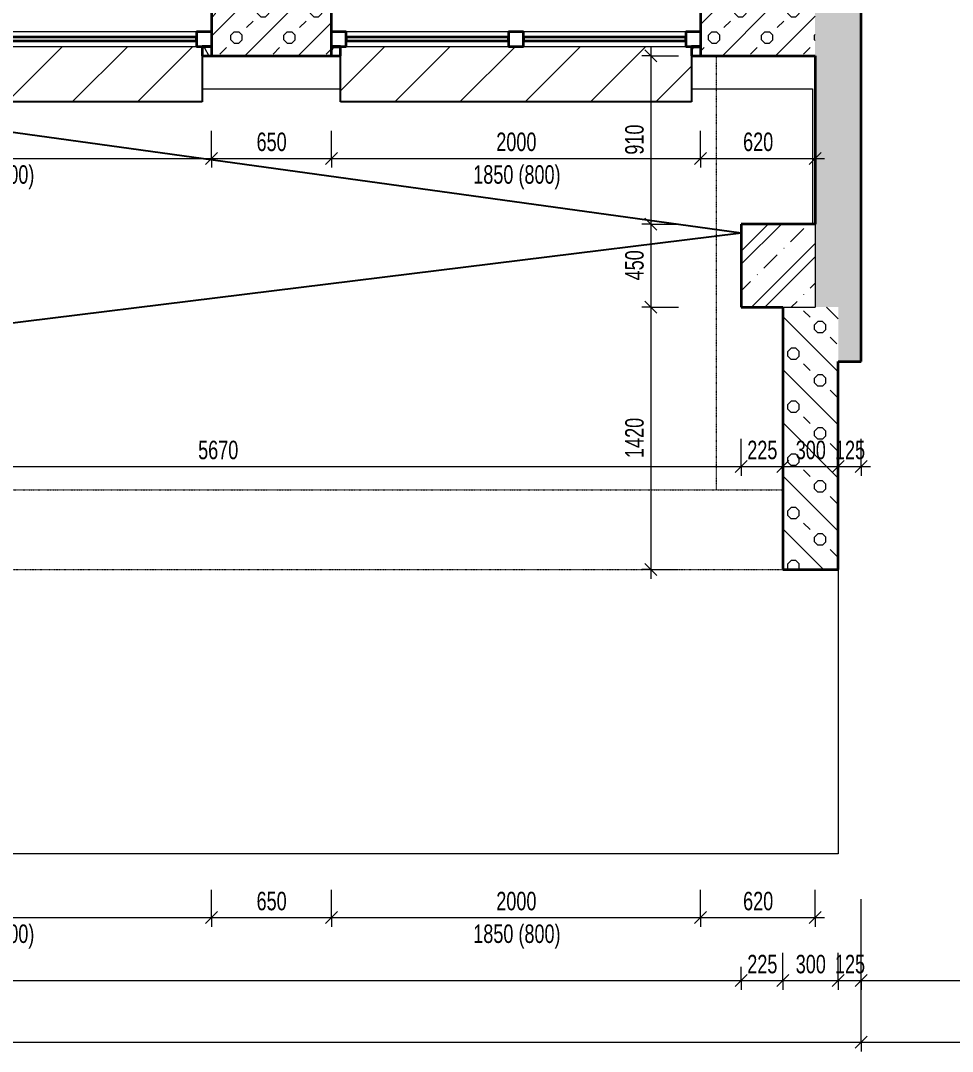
# Model space of a CAD drawing. Header units: millimetres. Extents: x -2814 to 222032, y -45352 to 20466.
# Drawn here: x 36960 to 42007, y -32796 to -27217 of the extents above; entities that cross this region are included whole.
import ezdxf

# ---------------------------------------------------------------- set-up
doc = ezdxf.new("R2010")
doc.units = ezdxf.units.MM
doc.linetypes.add('Dash dot dot', pattern=[5, 2, -1, 0, -1, 0, -1])
for name, color, linetype, lineweight in [('A-ANNO-DIMS', 211, 'Continuous', 9), ('A-ANNO-DIMS-50', 211, 'Continuous', 9), ('A-DETL', 90, 'Continuous', 13), ('A-FLOR', 192, 'Continuous', 13), ('A-GLAZ', 151, 'Continuous', 13), ('A-WALL', 113, 'Continuous', 13), ('A-WALL-PATT', 111, 'Continuous', 13), ('Q-SPCQ', 91, 'Continuous', 13)]:
    doc.layers.add(name, color=color, linetype=linetype, lineweight=lineweight)
doc.styles.add('Arial_1', font='arial.ttf', dxfattribs={"width": 0.7, "height": 100})
doc.dimstyles.new('Vnitřní_-_průhledné', dxfattribs={"dimscale": 304.8, "dimtxt": 102.02594, "dimasz": 0.213255, "dimexe": 0.164042, "dimexo": 0.0625, "dimgap": 0.032808, "dimtad": 1, "dimdec": 0, "dimrnd": 5, "dimzin": 0, "dimdsep": 46, "dimtxsty": 'Arial_1', "dimblk1": 'OBLIQUE', "dimblk2": 'OBLIQUE', "dimsah": 1, "dimcen": 0.09, "dimdle": 0.164042, "dimazin": 0, "dimtfac": 1, "dimtdec": 4, "dimtix": 1, "dimtmove": 0, "dimatfit": 3, "dimfxl": 0.492126, "dimfxlon": 1, "dimtvp": 1, "dimtolj": 1, "dimtzin": 0, "dimarcsym": 2})

# ---------------------------------------------------------------- blocks, each defined once
blk = doc.blocks.new('OKNO_2k_nadsvetlik - OKNO_2k_nadsvetlik 2400 x 1850-V34-1NP_DEMOLICE A')
at = {"layer": 'A-GLAZ'}
h = blk.add_hatch(dxfattribs=at)
h.set_pattern_fill('FP_80', color=256, style=0, pattern_type=2)
h.set_pattern_definition([(180, (36793.29, -27281.737), (-75, -43.3), [50, -100]), (240, (36743.29, -27281.737), (-0.0011, -86.601905), [50, -100]), (120, (36743.29, -27281.737), (-74.9989, 43.301905), [50, -100])])
h.paths.add_polyline_path([(-1200, 126), (-1200, 75), (-1150, 75), (-1150, 126)])
h.paths.add_polyline_path([(1150, 126), (1150, 75), (1200, 75), (1200, 126)])
at = {"layer": 'A-GLAZ', "lineweight": 35}
for p, q in [((-1150, 126), (-1200, 126)), ((-1200, 126), (-1200, 125)), ((-1150, 75), (-1150, 126)), ((1150, 126), (1150, 75)), ((1200, 126), (1150, 126)), ((1200, 125), (1200, 126)), ((-1200, 75), (-1150, 75)), ((-1120, 75), (-1200, 75)), ((-1120, -5), (-1120, 75)), ((40, 75), (-40, 75)), ((-40, 75), (-40, -5)), ((40, -5), (40, 75)), ((1200, 75), (1120, 75)), ((1120, 75), (1120, -5)), ((1150, 75), (1200, 75)), ((-40, 45), (-1120, 45)), ((-1120, 45), (-1120, 25)), ((-1120, 25), (-40, 25)), ((-40, 25), (-40, 45)), ((1120, 45), (40, 45)), ((40, 45), (40, 25)), ((40, 25), (1120, 25)), ((1120, 25), (1120, 45)), ((-1200, -5), (-1120, -5)), ((-40, -5), (40, -5)), ((1120, -5), (1200, -5))]:
    blk.add_line(p, q, dxfattribs=at)
at = {"layer": 'A-GLAZ'}
for p, q in [((-40, 75), (-1120, 75)), ((1120, 75), (40, 75)), ((-1120, -5), (-40, -5)), ((40, -5), (1120, -5))]:
    blk.add_line(p, q, dxfattribs=at)
blk = doc.blocks.new('parapet_ext - parapet_ext-V35-1NP_DEMOLICE A')
at = {"layer": 'Q-SPCQ'}
h = blk.add_hatch(dxfattribs=at)
h.set_pattern_fill('FP_81', color=41, style=0, pattern_type=2)
h.set_pattern_definition([(225, (36793.3, -27356.74), (176.7767, -176.7767), [])])
h.paths.add_polyline_path([(-1150, 300), (-1150, 0), (1150, 0), (1150, 300)])
at = {"layer": 'Q-SPCQ', "color": 31, "lineweight": 25}
for p, q in [((-1150, 51), (-1150, 300)), ((-1150, 300), (1150, 300)), ((1150, 300), (1150, 51))]:
    blk.add_line(p, q, dxfattribs=at)
blk = doc.blocks.new('OKNO_2k_nadsvetlik - OKNO_2k_nadsvetlik 2000 x 1850-1972473-1NP_DEMOLICE A')
at = {"layer": 'A-GLAZ'}
h = blk.add_hatch(dxfattribs=at)
h.set_pattern_fill('FP_82', color=256, style=0, pattern_type=2)
h.set_pattern_definition([(180, (39643.29, -27281.737), (-75, -43.3), [50, -100]), (240, (39593.29, -27281.737), (-0.0011, -86.601905), [50, -100]), (120, (39593.29, -27281.737), (-74.9989, 43.301905), [50, -100])])
h.paths.add_polyline_path([(-950, 126), (-1000, 126), (-1000, 75), (-950, 75), (-950, 125)])
h.paths.add_polyline_path([(1000, 126), (950, 126), (950, 75), (1000, 75), (1000, 125)])
at = {"layer": 'A-GLAZ', "lineweight": 35}
for p, q in [((-950, 126), (-1000, 126)), ((-1000, 126), (-1000, 125)), ((-950, 75), (-950, 126)), ((950, 126), (950, 75)), ((1000, 126), (950, 126)), ((1000, 125), (1000, 126)), ((-1000, 75), (-950, 75)), ((-920, 75), (-1000, 75)), ((-920, -5), (-920, 75)), ((40, 75), (-40, 75)), ((-40, 75), (-40, -5)), ((40, -5), (40, 75)), ((1000, 75), (920, 75)), ((920, 75), (920, -5)), ((950, 75), (1000, 75)), ((-40, 45), (-920, 45)), ((-920, 45), (-920, 25)), ((-920, 25), (-40, 25)), ((-40, 25), (-40, 45)), ((920, 45), (40, 45)), ((40, 45), (40, 25)), ((40, 25), (920, 25)), ((920, 25), (920, 45)), ((-1000, -5), (-920, -5)), ((-40, -5), (40, -5)), ((920, -5), (1000, -5))]:
    blk.add_line(p, q, dxfattribs=at)
at = {"layer": 'A-GLAZ'}
for p, q in [((-40, 75), (-920, 75)), ((920, 75), (40, 75)), ((-920, -5), (-40, -5)), ((40, -5), (920, -5))]:
    blk.add_line(p, q, dxfattribs=at)
blk = doc.blocks.new('parapet_ext - parapet_ext-1802098-1NP_DEMOLICE A')
at = {"layer": 'Q-SPCQ'}
h = blk.add_hatch(dxfattribs=at)
h.set_pattern_fill('FP_83', color=41, style=0, pattern_type=2)
h.set_pattern_definition([(225, (39643.3, -27356.74), (176.7767, -176.7767), [])])
h.paths.add_polyline_path([(-950, 300), (-950, 0), (950, 0), (950, 300)])
at = {"layer": 'Q-SPCQ', "color": 31, "lineweight": 25}
for p, q in [((-950, 51), (-950, 300)), ((-950, 300), (950, 300)), ((950, 300), (950, 51))]:
    blk.add_line(p, q, dxfattribs=at)
blk = doc.blocks.new('DIMBLOCK45-1NP_DEMOLICE A')
at = {"layer": 'A-ANNO-DIMS-50'}
for p, q in [((35193.3, -29630.6), (35193.3, -29480.6)), ((40863.6, -29630.6), (40863.6, -29480.6)), ((35143.3, -29630.6), (40863.6, -29630.6)), ((35193.3, -29630.6), (35193.3, -29680.6)), ((40863.6, -29630.6), (40863.6, -29680.6))]:
    blk.add_line(p, q, dxfattribs=at)
at = {"layer": 'A-ANNO-DIMS-50', "lineweight": 18}
for p, q in [((35193.3, -29630.6), (35225.8, -29598.1)), ((40863.6, -29630.6), (40896.1, -29598.1)), ((35193.3, -29630.6), (35160.8, -29663.1)), ((40863.6, -29630.6), (40831.1, -29663.1))]:
    blk.add_line(p, q, dxfattribs=at)
at = {"layer": 'A-ANNO-DIMS-50', "color": 0, "insert": (37921.7, -29490.8), "char_height": 100, "width": 256.164, "attachment_point": 1, "line_spacing_factor": 0.941778, "style": 'Arial_1'}
blk.add_mtext('5670', dxfattribs=at)
blk = doc.blocks.new('_Oblique')
at = {"color": 0, "linetype": 'ByBlock', "lineweight": -2}
blk.add_line((-0.5, -0.5), (0.5, 0.5), dxfattribs=at)
blk = doc.blocks.new('DIMBLOCK46-1NP_DEMOLICE A')
at = {"layer": 'A-ANNO-DIMS-50'}
for p, q in [((40863.6, -29630.6), (40863.6, -29480.6)), ((41088.6, -29630.6), (41088.6, -29480.6)), ((40863.6, -29630.6), (41088.6, -29630.6)), ((40863.6, -29630.6), (40863.6, -29680.6)), ((41088.6, -29630.6), (41088.6, -29680.6))]:
    blk.add_line(p, q, dxfattribs=at)
at = {"layer": 'A-ANNO-DIMS-50', "lineweight": 18}
for p, q in [((40863.6, -29630.6), (40896.1, -29598.1)), ((41088.6, -29630.6), (41121.1, -29598.1)), ((40863.6, -29630.6), (40831.1, -29663.1)), ((41088.6, -29630.6), (41056.1, -29663.1))]:
    blk.add_line(p, q, dxfattribs=at)
at = {"layer": 'A-ANNO-DIMS-50', "color": 0, "insert": (40896, -29490.8), "char_height": 100, "width": 192.123, "attachment_point": 1, "line_spacing_factor": 0.941778, "style": 'Arial_1'}
blk.add_mtext('225', dxfattribs=at)
blk = doc.blocks.new('DIMBLOCK47-1NP_DEMOLICE A')
at = {"layer": 'A-ANNO-DIMS-50'}
for p, q in [((41088.6, -29630.6), (41088.6, -29480.6)), ((41388.6, -29630.6), (41388.6, -29480.6)), ((41088.6, -29630.6), (41388.6, -29630.6)), ((41088.6, -29630.6), (41088.6, -29680.6)), ((41388.6, -29630.6), (41388.6, -29680.6))]:
    blk.add_line(p, q, dxfattribs=at)
at = {"layer": 'A-ANNO-DIMS-50', "lineweight": 18}
for p, q in [((41088.6, -29630.6), (41121.1, -29598.1)), ((41388.6, -29630.6), (41421.1, -29598.1)), ((41088.6, -29630.6), (41056.1, -29663.1)), ((41388.6, -29630.6), (41356.1, -29663.1))]:
    blk.add_line(p, q, dxfattribs=at)
at = {"layer": 'A-ANNO-DIMS-50', "color": 0, "insert": (41158.5, -29490.8), "char_height": 100, "width": 192.123, "attachment_point": 1, "line_spacing_factor": 0.941778, "style": 'Arial_1'}
blk.add_mtext('300', dxfattribs=at)
blk = doc.blocks.new('DIMBLOCK48-1NP_DEMOLICE A')
at = {"layer": 'A-ANNO-DIMS-50'}
for p, q in [((41388.6, -29630.6), (41388.6, -29480.6)), ((41513.6, -29630.6), (41513.6, -29480.6)), ((41388.6, -29630.6), (41563.6, -29630.6)), ((41388.6, -29630.6), (41388.6, -29680.6)), ((41513.6, -29630.6), (41513.6, -29680.6))]:
    blk.add_line(p, q, dxfattribs=at)
at = {"layer": 'A-ANNO-DIMS-50', "lineweight": 18}
for p, q in [((41388.6, -29630.6), (41421.1, -29598.1)), ((41513.6, -29630.6), (41546.1, -29598.1)), ((41388.6, -29630.6), (41356.1, -29663.1)), ((41513.6, -29630.6), (41481.1, -29663.1))]:
    blk.add_line(p, q, dxfattribs=at)
at = {"layer": 'A-ANNO-DIMS-50', "color": 0, "insert": (41371, -29490.8), "char_height": 100, "width": 192.123, "attachment_point": 1, "line_spacing_factor": 0.941778, "style": 'Arial_1'}
blk.add_mtext('125', dxfattribs=at)
blk = doc.blocks.new('DIMBLOCK122-1NP_DEMOLICE A')
at = {"layer": 'A-ANNO-DIMS-50'}
for p, q in [((35593.3, -32072.3), (35593.3, -31922.3)), ((37993.3, -32072.3), (37993.3, -31922.3)), ((35593.3, -32072.3), (37993.3, -32072.3)), ((35593.3, -32072.3), (35593.3, -32122.3)), ((37993.3, -32072.3), (37993.3, -32122.3))]:
    blk.add_line(p, q, dxfattribs=at)
at = {"layer": 'A-ANNO-DIMS-50', "lineweight": 18}
for p, q in [((35593.3, -32072.3), (35560.8, -32104.8)), ((35593.3, -32072.3), (35625.8, -32039.8)), ((37993.3, -32072.3), (37960.8, -32104.8)), ((37993.3, -32072.3), (38025.8, -32039.8))]:
    blk.add_line(p, q, dxfattribs=at)
at = {"layer": 'A-ANNO-DIMS-50', "color": 0, "char_height": 100, "attachment_point": 1, "line_spacing_factor": 0.941778, "style": 'Arial_1'}
for s, insert, width in [('2400', (36686.6, -31932.5), 256.164), ('1850 (800)', (36561.8, -32109.4), 555.649)]:
    blk.add_mtext(s, dxfattribs=dict(at, insert=insert, width=width))
blk = doc.blocks.new('DIMBLOCK123-1NP_DEMOLICE A')
at = {"layer": 'A-ANNO-DIMS-50'}
for p, q in [((37993.3, -32072.3), (37993.3, -31922.3)), ((38643.3, -32072.3), (38643.3, -31922.3)), ((37993.3, -32072.3), (38643.3, -32072.3)), ((37993.3, -32072.3), (37993.3, -32122.3)), ((38643.3, -32072.3), (38643.3, -32122.3))]:
    blk.add_line(p, q, dxfattribs=at)
at = {"layer": 'A-ANNO-DIMS-50', "lineweight": 18}
for p, q in [((37993.3, -32072.3), (37960.8, -32104.8)), ((37993.3, -32072.3), (38025.8, -32039.8)), ((38643.3, -32072.3), (38610.8, -32104.8)), ((38643.3, -32072.3), (38675.8, -32039.8))]:
    blk.add_line(p, q, dxfattribs=at)
at = {"layer": 'A-ANNO-DIMS-50', "color": 0, "insert": (38238.2, -31932.5), "char_height": 100, "width": 192.123, "attachment_point": 1, "line_spacing_factor": 0.941778, "style": 'Arial_1'}
blk.add_mtext('650', dxfattribs=at)
blk = doc.blocks.new('DIMBLOCK124-1NP_DEMOLICE A')
at = {"layer": 'A-ANNO-DIMS-50'}
for p, q in [((38643.3, -32072.3), (38643.3, -31922.3)), ((40643.3, -32072.3), (40643.3, -31922.3)), ((38643.3, -32072.3), (40643.3, -32072.3)), ((38643.3, -32072.3), (38643.3, -32122.3)), ((40643.3, -32072.3), (40643.3, -32122.3))]:
    blk.add_line(p, q, dxfattribs=at)
at = {"layer": 'A-ANNO-DIMS-50', "lineweight": 18}
for p, q in [((38643.3, -32072.3), (38610.8, -32104.8)), ((38643.3, -32072.3), (38675.8, -32039.8)), ((40643.3, -32072.3), (40610.8, -32104.8)), ((40643.3, -32072.3), (40675.8, -32039.8))]:
    blk.add_line(p, q, dxfattribs=at)
at = {"layer": 'A-ANNO-DIMS-50', "color": 0, "char_height": 100, "attachment_point": 1, "line_spacing_factor": 0.941778, "style": 'Arial_1'}
for s, insert, width in [('2000', (39536.6, -31932.5), 256.164), ('1850 (800)', (39411.8, -32109.4), 555.649)]:
    blk.add_mtext(s, dxfattribs=dict(at, insert=insert, width=width))
blk = doc.blocks.new('DIMBLOCK125-1NP_DEMOLICE A')
at = {"layer": 'A-ANNO-DIMS-50'}
for p, q in [((40643.3, -32072.3), (40643.3, -31922.3)), ((41263.6, -32072.3), (41263.6, -31922.3)), ((40643.3, -32072.3), (41313.6, -32072.3)), ((40643.3, -32072.3), (40643.3, -32122.3)), ((41263.6, -32072.3), (41263.6, -32122.3))]:
    blk.add_line(p, q, dxfattribs=at)
at = {"layer": 'A-ANNO-DIMS-50', "lineweight": 18}
for p, q in [((40643.3, -32072.3), (40610.8, -32104.8)), ((40643.3, -32072.3), (40675.8, -32039.8)), ((41263.6, -32072.3), (41231.1, -32104.8)), ((41263.6, -32072.3), (41296.1, -32039.8))]:
    blk.add_line(p, q, dxfattribs=at)
at = {"layer": 'A-ANNO-DIMS-50', "color": 0, "insert": (40873.4, -31932.5), "char_height": 100, "width": 192.123, "attachment_point": 1, "line_spacing_factor": 0.941778, "style": 'Arial_1'}
blk.add_mtext('620', dxfattribs=at)
blk = doc.blocks.new('DIMBLOCK157-1NP_DEMOLICE A')
at = {"layer": 'A-ANNO-DIMS-50', "lineweight": 18}
for p, q in [((40374.4, -27406.7), (40341.9, -27374.2)), ((40374.4, -27406.7), (40406.9, -27439.2)), ((40374.4, -28317.7), (40341.9, -28285.2)), ((40374.4, -28317.7), (40406.9, -28350.2))]:
    blk.add_line(p, q, dxfattribs=at)
at = {"layer": 'A-ANNO-DIMS-50'}
for p, q in [((40374.4, -27356.7), (40374.4, -28317.7)), ((40374.4, -27406.7), (40324.4, -27406.7)), ((40374.4, -27406.7), (40524.4, -27406.7)), ((40374.4, -28317.7), (40324.4, -28317.7)), ((40374.4, -28317.7), (40524.4, -28317.7))]:
    blk.add_line(p, q, dxfattribs=at)
at = {"layer": 'A-ANNO-DIMS-50', "color": 0, "insert": (40234.6, -27942.3), "char_height": 100, "width": 192.123, "attachment_point": 1, "rotation": 90, "line_spacing_factor": 0.941778, "style": 'Arial_1'}
blk.add_mtext('910', dxfattribs=at)
blk = doc.blocks.new('DIMBLOCK158-1NP_DEMOLICE A')
at = {"layer": 'A-ANNO-DIMS-50', "lineweight": 18}
for p, q in [((40374.4, -28317.7), (40341.9, -28285.2)), ((40374.4, -28317.7), (40406.9, -28350.2)), ((40374.4, -28767.7), (40341.9, -28735.2)), ((40374.4, -28767.7), (40406.9, -28800.2))]:
    blk.add_line(p, q, dxfattribs=at)
at = {"layer": 'A-ANNO-DIMS-50'}
for p, q in [((40374.4, -28317.7), (40324.4, -28317.7)), ((40374.4, -28317.7), (40374.4, -28767.7)), ((40374.4, -28317.7), (40524.4, -28317.7)), ((40374.4, -28767.7), (40324.4, -28767.7)), ((40374.4, -28767.7), (40524.4, -28767.7))]:
    blk.add_line(p, q, dxfattribs=at)
at = {"layer": 'A-ANNO-DIMS-50', "color": 0, "insert": (40234.6, -28622.7), "char_height": 100, "width": 192.123, "attachment_point": 1, "rotation": 90, "line_spacing_factor": 0.941778, "style": 'Arial_1'}
blk.add_mtext('450', dxfattribs=at)
blk = doc.blocks.new('DIMBLOCK159-1NP_DEMOLICE A')
at = {"layer": 'A-ANNO-DIMS-50'}
for p, q in [((40374.4, -28767.7), (40324.4, -28767.7)), ((40374.4, -28767.7), (40374.4, -30237.5)), ((40374.4, -28767.7), (40524.4, -28767.7)), ((40374.4, -30187.5), (40324.4, -30187.5)), ((40374.4, -30187.5), (40524.4, -30187.5))]:
    blk.add_line(p, q, dxfattribs=at)
at = {"layer": 'A-ANNO-DIMS-50', "lineweight": 18}
for p, q in [((40374.4, -28767.7), (40341.9, -28735.2)), ((40374.4, -28767.7), (40406.9, -28800.2)), ((40374.4, -30187.5), (40341.9, -30155)), ((40374.4, -30187.5), (40406.9, -30220))]:
    blk.add_line(p, q, dxfattribs=at)
at = {"layer": 'A-ANNO-DIMS-50', "color": 0, "insert": (40234.6, -29584.3), "char_height": 100, "width": 256.164, "attachment_point": 1, "rotation": 90, "line_spacing_factor": 0.941778, "style": 'Arial_1'}
blk.add_mtext('1420', dxfattribs=at)
blk = doc.blocks.new('DIMBLOCK170-1NP_DEMOLICE A')
at = {"layer": 'A-ANNO-DIMS-50'}
for p, q in [((29003.6, -32413.4), (29003.6, -32263.4)), ((40863.6, -32413.4), (40863.6, -32338.4)), ((29003.6, -32413.4), (40863.6, -32413.4)), ((29003.6, -32413.4), (29003.6, -32463.4)), ((40863.6, -32413.4), (40863.6, -32463.4))]:
    blk.add_line(p, q, dxfattribs=at)
at = {"layer": 'A-ANNO-DIMS-50', "lineweight": 18}
for p, q in [((29003.6, -32413.4), (28971.1, -32445.9)), ((29003.6, -32413.4), (29036.1, -32380.9)), ((40863.6, -32413.4), (40831.1, -32445.9)), ((40863.6, -32413.4), (40896.1, -32380.9))]:
    blk.add_line(p, q, dxfattribs=at)
at = {"layer": 'A-ANNO-DIMS-50', "color": 0, "insert": (34800.2, -32273.6), "char_height": 100, "width": 320.204, "attachment_point": 1, "line_spacing_factor": 0.941778, "style": 'Arial_1'}
blk.add_mtext('11860', dxfattribs=at)
blk = doc.blocks.new('DIMBLOCK171-1NP_DEMOLICE A')
at = {"layer": 'A-ANNO-DIMS-50'}
for p, q in [((41088.6, -32413.4), (41088.6, -32263.4)), ((40863.6, -32413.4), (40863.6, -32338.4)), ((40863.6, -32413.4), (41088.6, -32413.4)), ((40863.6, -32413.4), (40863.6, -32463.4)), ((41088.6, -32413.4), (41088.6, -32463.4))]:
    blk.add_line(p, q, dxfattribs=at)
at = {"layer": 'A-ANNO-DIMS-50', "lineweight": 18}
for p, q in [((40863.6, -32413.4), (40831.1, -32445.9)), ((40863.6, -32413.4), (40896.1, -32380.9)), ((41088.6, -32413.4), (41056.1, -32445.9)), ((41088.6, -32413.4), (41121.1, -32380.9))]:
    blk.add_line(p, q, dxfattribs=at)
at = {"layer": 'A-ANNO-DIMS-50', "color": 0, "insert": (40896, -32273.6), "char_height": 100, "width": 192.123, "attachment_point": 1, "line_spacing_factor": 0.941778, "style": 'Arial_1'}
blk.add_mtext('225', dxfattribs=at)
blk = doc.blocks.new('DIMBLOCK172-1NP_DEMOLICE A')
at = {"layer": 'A-ANNO-DIMS-50'}
for p, q in [((41088.6, -32413.4), (41088.6, -32263.4)), ((41388.6, -32413.4), (41388.6, -32263.4)), ((41088.6, -32413.4), (41388.6, -32413.4)), ((41088.6, -32413.4), (41088.6, -32463.4)), ((41388.6, -32413.4), (41388.6, -32463.4))]:
    blk.add_line(p, q, dxfattribs=at)
at = {"layer": 'A-ANNO-DIMS-50', "lineweight": 18}
for p, q in [((41088.6, -32413.4), (41056.1, -32445.9)), ((41088.6, -32413.4), (41121.1, -32380.9)), ((41388.6, -32413.4), (41356.1, -32445.9)), ((41388.6, -32413.4), (41421.1, -32380.9))]:
    blk.add_line(p, q, dxfattribs=at)
at = {"layer": 'A-ANNO-DIMS-50', "color": 0, "insert": (41158.5, -32273.6), "char_height": 100, "width": 192.123, "attachment_point": 1, "line_spacing_factor": 0.941778, "style": 'Arial_1'}
blk.add_mtext('300', dxfattribs=at)
blk = doc.blocks.new('DIMBLOCK173-1NP_DEMOLICE A')
at = {"layer": 'A-ANNO-DIMS-50'}
for p, q in [((41388.6, -32413.4), (41388.6, -32263.4)), ((41513.6, -32413.4), (41513.6, -32263.4)), ((41388.6, -32413.4), (41513.6, -32413.4)), ((41388.6, -32413.4), (41388.6, -32463.4)), ((41513.6, -32413.4), (41513.6, -32463.4))]:
    blk.add_line(p, q, dxfattribs=at)
at = {"layer": 'A-ANNO-DIMS-50', "lineweight": 18}
for p, q in [((41388.6, -32413.4), (41356.1, -32445.9)), ((41388.6, -32413.4), (41421.1, -32380.9)), ((41513.6, -32413.4), (41481.1, -32445.9)), ((41513.6, -32413.4), (41546.1, -32380.9))]:
    blk.add_line(p, q, dxfattribs=at)
at = {"layer": 'A-ANNO-DIMS-50', "color": 0, "insert": (41371, -32273.6), "char_height": 100, "width": 192.123, "attachment_point": 1, "line_spacing_factor": 0.941778, "style": 'Arial_1'}
blk.add_mtext('125', dxfattribs=at)
blk = doc.blocks.new('DIMBLOCK174-1NP_DEMOLICE A')
at = {"layer": 'A-ANNO-DIMS-50'}
for p, q in [((41513.6, -32413.4), (41513.6, -32263.4)), ((49676.8, -32413.4), (49676.8, -32263.4)), ((41513.6, -32413.4), (49676.8, -32413.4)), ((41513.6, -32413.4), (41513.6, -32463.4)), ((49676.8, -32413.4), (49676.8, -32463.4))]:
    blk.add_line(p, q, dxfattribs=at)
at = {"layer": 'A-ANNO-DIMS-50', "lineweight": 18}
for p, q in [((41513.6, -32413.4), (41481.1, -32445.9)), ((41513.6, -32413.4), (41546.1, -32380.9)), ((49676.8, -32413.4), (49644.3, -32445.9)), ((49676.8, -32413.4), (49709.3, -32380.9))]:
    blk.add_line(p, q, dxfattribs=at)
at = {"layer": 'A-ANNO-DIMS-50', "color": 0, "insert": (45488.5, -32273.6), "char_height": 100, "width": 256.164, "attachment_point": 1, "line_spacing_factor": 0.941778, "style": 'Arial_1'}
blk.add_mtext('8165', dxfattribs=at)
blk = doc.blocks.new('DIMBLOCK176-1NP_DEMOLICE A')
at = {"layer": 'A-ANNO-DIMS-50'}
for p, q in [((41513.6, -32746.3), (41513.6, -31972)), ((-1455.4, -32746.3), (-1455.4, -32398)), ((-1505.4, -32746.3), (41513.6, -32746.3)), ((-1455.4, -32746.3), (-1455.4, -32796.3)), ((41513.6, -32746.3), (41513.6, -32796.3))]:
    blk.add_line(p, q, dxfattribs=at)
at = {"layer": 'A-ANNO-DIMS-50', "lineweight": 18}
for p, q in [((-1455.4, -32746.3), (-1487.9, -32778.8)), ((-1455.4, -32746.3), (-1422.9, -32713.8)), ((41513.6, -32746.3), (41481.1, -32778.8)), ((41513.6, -32746.3), (41546.1, -32713.8))]:
    blk.add_line(p, q, dxfattribs=at)
at = {"layer": 'A-ANNO-DIMS-50', "color": 0, "insert": (19895.7, -32606.5), "char_height": 100, "width": 320.204, "attachment_point": 1, "line_spacing_factor": 0.941778, "style": 'Arial_1'}
blk.add_mtext('42970', dxfattribs=at)
blk = doc.blocks.new('DIMBLOCK177-1NP_DEMOLICE A')
at = {"layer": 'A-ANNO-DIMS-50'}
for p, q in [((41513.6, -32746.3), (41513.6, -31972)), ((51006.7, -32746.3), (51006.7, -32151.1)), ((41513.6, -32746.3), (51056.7, -32746.3)), ((41513.6, -32746.3), (41513.6, -32796.3)), ((51006.7, -32746.3), (51006.7, -32796.3))]:
    blk.add_line(p, q, dxfattribs=at)
at = {"layer": 'A-ANNO-DIMS-50', "lineweight": 18}
for p, q in [((41513.6, -32746.3), (41481.1, -32778.8)), ((41513.6, -32746.3), (41546.1, -32713.8)), ((51006.7, -32746.3), (50974.2, -32778.8)), ((51006.7, -32746.3), (51039.2, -32713.8))]:
    blk.add_line(p, q, dxfattribs=at)
at = {"layer": 'A-ANNO-DIMS-50', "color": 0, "insert": (46153.4, -32606.5), "char_height": 100, "width": 256.164, "attachment_point": 1, "line_spacing_factor": 0.941778, "style": 'Arial_1'}
blk.add_mtext('9495', dxfattribs=at)
blk = doc.blocks.new('DIMBLOCK206-1NP_DEMOLICE A')
at = {"layer": 'A-ANNO-DIMS-50'}
for p, q in [((35593.3, -27962.5), (35593.3, -27812.5)), ((37993.3, -27962.5), (37993.3, -27812.5)), ((35593.3, -27962.5), (37993.3, -27962.5)), ((35593.3, -27962.5), (35593.3, -28012.5)), ((37993.3, -27962.5), (37993.3, -28012.5))]:
    blk.add_line(p, q, dxfattribs=at)
at = {"layer": 'A-ANNO-DIMS-50', "lineweight": 18}
for p, q in [((35593.3, -27962.5), (35625.8, -27930)), ((37993.3, -27962.5), (38025.8, -27930)), ((35593.3, -27962.5), (35560.8, -27995)), ((37993.3, -27962.5), (37960.8, -27995))]:
    blk.add_line(p, q, dxfattribs=at)
at = {"layer": 'A-ANNO-DIMS-50', "color": 0, "char_height": 100, "attachment_point": 1, "line_spacing_factor": 0.941778, "style": 'Arial_1'}
for s, insert, width in [('2400', (36686.6, -27822.7), 256.164), ('1850 (800)', (36561.8, -27999.6), 555.649)]:
    blk.add_mtext(s, dxfattribs=dict(at, insert=insert, width=width))
blk = doc.blocks.new('DIMBLOCK207-1NP_DEMOLICE A')
at = {"layer": 'A-ANNO-DIMS-50'}
for p, q in [((37993.3, -27962.5), (37993.3, -27812.5)), ((38643.3, -27962.5), (38643.3, -27812.5)), ((37993.3, -27962.5), (38643.3, -27962.5)), ((37993.3, -27962.5), (37993.3, -28012.5)), ((38643.3, -27962.5), (38643.3, -28012.5))]:
    blk.add_line(p, q, dxfattribs=at)
at = {"layer": 'A-ANNO-DIMS-50', "lineweight": 18}
for p, q in [((37993.3, -27962.5), (38025.8, -27930)), ((38643.3, -27962.5), (38675.8, -27930)), ((37993.3, -27962.5), (37960.8, -27995)), ((38643.3, -27962.5), (38610.8, -27995))]:
    blk.add_line(p, q, dxfattribs=at)
at = {"layer": 'A-ANNO-DIMS-50', "color": 0, "insert": (38238.2, -27822.7), "char_height": 100, "width": 192.123, "attachment_point": 1, "line_spacing_factor": 0.941778, "style": 'Arial_1'}
blk.add_mtext('650', dxfattribs=at)
blk = doc.blocks.new('DIMBLOCK208-1NP_DEMOLICE A')
at = {"layer": 'A-ANNO-DIMS-50'}
for p, q in [((38643.3, -27962.5), (38643.3, -27812.5)), ((40643.3, -27962.5), (40643.3, -27812.5)), ((38643.3, -27962.5), (40643.3, -27962.5)), ((38643.3, -27962.5), (38643.3, -28012.5)), ((40643.3, -27962.5), (40643.3, -28012.5))]:
    blk.add_line(p, q, dxfattribs=at)
at = {"layer": 'A-ANNO-DIMS-50', "lineweight": 18}
for p, q in [((38643.3, -27962.5), (38675.8, -27930)), ((40643.3, -27962.5), (40675.8, -27930)), ((38643.3, -27962.5), (38610.8, -27995)), ((40643.3, -27962.5), (40610.8, -27995))]:
    blk.add_line(p, q, dxfattribs=at)
at = {"layer": 'A-ANNO-DIMS-50', "color": 0, "char_height": 100, "attachment_point": 1, "line_spacing_factor": 0.941778, "style": 'Arial_1'}
for s, insert, width in [('2000', (39536.6, -27822.7), 256.164), ('1850 (800)', (39411.8, -27999.6), 555.649)]:
    blk.add_mtext(s, dxfattribs=dict(at, insert=insert, width=width))
blk = doc.blocks.new('DIMBLOCK209-1NP_DEMOLICE A')
at = {"layer": 'A-ANNO-DIMS-50'}
for p, q in [((40643.3, -27962.5), (40643.3, -27812.5)), ((41263.6, -27962.5), (41263.6, -27812.5)), ((40643.3, -27962.5), (41313.6, -27962.5)), ((40643.3, -27962.5), (40643.3, -28012.5)), ((41263.6, -27962.5), (41263.6, -28012.5))]:
    blk.add_line(p, q, dxfattribs=at)
at = {"layer": 'A-ANNO-DIMS-50', "lineweight": 18}
for p, q in [((40643.3, -27962.5), (40675.8, -27930)), ((41263.6, -27962.5), (41296.1, -27930)), ((40643.3, -27962.5), (40610.8, -27995)), ((41263.6, -27962.5), (41231.1, -27995))]:
    blk.add_line(p, q, dxfattribs=at)
at = {"layer": 'A-ANNO-DIMS-50', "color": 0, "insert": (40873.4, -27822.7), "char_height": 100, "width": 192.123, "attachment_point": 1, "line_spacing_factor": 0.941778, "style": 'Arial_1'}
blk.add_mtext('620', dxfattribs=at)

msp = doc.modelspace()

# ---------------------------------------------------------------- hatches: boundary and pattern name
at = {"layer": 'A-WALL-PATT'}
h = msp.add_hatch(dxfattribs=at)
h.set_pattern_fill('FP_24', color=256, angle=-135, style=0, pattern_type=2)
h.set_pattern_definition([(315, (41263.59, -24071.81), (143.684, 143.684), []), (270, (41330.89, -24300.76), (143.684, -143.684), [25.4, -261.968]), (315, (41330.9, -24326.16), (143.684, 143.684), [25.4, -177.8]), (1e-13, (41348.85, -24344.12), (143.684, 143.684), [25.4, -261.968]), (45, (41374.25, -24344.12), (-143.684, 143.684), [25.4, -177.8]), (270, (41392.21, -24300.76), (143.684, -143.684), [25.4, -261.968]), (315, (41374.25, -24282.8), (143.684, 143.684), [25.4, -177.8]), (1e-13, (41348.85, -24282.8), (143.684, 143.684), [25.4, -261.968]), (45, (41330.9, -24300.76), (-143.684, 143.684), [25.4, -177.8]), (315, (41415.44, -24367.34), (143.684, 143.684), [50.8, -152.4])])
h.paths.add_polyline_path([(41388.6, -29062.5), (41513.6, -29062.5), (41513.6, -23782.3), (41263.6, -23782.3), (41263.6, -28767.7), (41388.6, -28767.7)])
h.paths.add_polyline_path([(41513.6, -22882.3), (41513.6, -22282.3), (41263.6, -22282.3), (41263.6, -22882.3), (41463.6, -22882.3)])
h.paths.add_polyline_path([(41383.6, -21382.3), (41513.6, -21382.3), (41513.6, -19232.3), (41263.6, -19232.3), (41263.6, -21382.3)])
h = msp.add_hatch(dxfattribs=at)
h.set_pattern_fill('FP_32', color=256, angle=-135, style=0, pattern_type=2)
h.set_pattern_definition([(45, (38175.28, -27406.74), (-143.684, 143.684), []), (2e-13, (38404.23, -27339.43), (143.684, 143.684), [25.4, -261.968]), (45, (38429.63, -27339.43), (-143.684, 143.684), [25.4, -177.8]), (90, (38447.59, -27321.47), (-143.684, 143.684), [25.4, -261.968]), (135, (38447.59, -27296.07), (-143.684, -143.684), [25.4, -177.8]), (2e-13, (38404.23, -27278.11), (143.684, 143.684), [25.4, -261.968]), (45, (38386.27, -27296.07), (-143.684, 143.684), [25.4, -177.8]), (90, (38386.27, -27321.47), (-143.684, 143.684), [25.4, -261.968]), (135, (38404.23, -27339.43), (-143.684, -143.684), [25.4, -177.8]), (45, (38470.8, -27254.9), (-143.684, 143.684), [50.8, -152.4])])
h.paths.add_polyline_path([(37993.3, -27406.7), (38643.3, -27406.7), (38643.3, -27156.7), (37993.3, -27156.7)])
h.paths.add_polyline_path([(35593.3, -27406.7), (35593.3, -27156.7), (34943.3, -27156.7), (34943.3, -27406.7), (35193.3, -27406.7)])
h.paths.add_polyline_path([(41263.6, -27406.7), (41263.6, -27156.7), (40643.3, -27156.7), (40643.3, -27406.7)])
h = msp.add_hatch(dxfattribs=at)
h.set_pattern_fill('FP_31', color=256, angle=-135, style=0, pattern_type=2)
h.set_pattern_definition([(45, (0, 0), (-179.6051, 179.6051), []), (45, (71.84, 6e-12), (-179.6051, 179.6051), []), (45, (215.53, 2e-11), (-107.7631, 251.4472), [101.6, -50.8, 1.676, -49.124])])
h.paths.add_polyline_path([(41263.6, -28767.7), (41263.6, -28317.7), (40863.6, -28317.7), (40863.6, -28767.7), (41088.6, -28767.7)])
h = msp.add_hatch(dxfattribs=at)
h.set_pattern_fill('FP_115', color=256, angle=225, style=0, pattern_type=2)
h.set_pattern_definition([(135, (41388.59, -29405.74), (-143.684, -143.684), []), (90, (41321.29, -29176.8), (-143.684, 143.684), [25.4, -261.968]), (135, (41321.29, -29151.4), (-143.684, -143.684), [25.4, -177.8]), (180, (41303.33, -29133.44), (-143.684, -143.684), [25.4, -261.968]), (225, (41277.92, -29133.44), (143.684, -143.684), [25.4, -177.8]), (90, (41259.96, -29176.8), (-143.684, 143.684), [25.4, -261.968]), (135, (41277.93, -29194.76), (-143.684, -143.684), [25.4, -177.8]), (180, (41303.32, -29194.76), (-143.684, -143.684), [25.4, -261.968]), (225, (41321.29, -29176.8), (143.684, -143.684), [25.4, -177.8]), (135, (41236.74, -29110.21), (-143.684, -143.684), [50.8, -152.4])])
h.paths.add_polyline_path([(41088.6, -30187.5), (41388.6, -30187.5), (41388.6, -28767.7), (41088.6, -28767.7), (41088.6, -29062.5)])

# ---------------------------------------------------------------- linework, layer by layer
at = {"layer": 'A-DETL', "linetype": 'Dash dot dot'}
for p, q in [((40728.6, -29757.5), (40728.6, -27406.7)), ((35338.6, -29757.5), (41088.6, -29757.5)), ((29003.6, -30187.5), (41088.6, -30187.5))]:
    msp.add_line(p, q, dxfattribs=at)
at = {"layer": 'A-FLOR'}
for p, q in [((37943.3, -27586.4), (38693.3, -27586.4)), ((40593.3, -27586.4), (41248.6, -27586.4)), ((41248.6, -27586.4), (41248.6, -28317.7)), ((41388.6, -30187.5), (41388.6, -31726.4)), ((41388.6, -31726.4), (28703.6, -31726.4))]:
    msp.add_line(p, q, dxfattribs=at)
at = {"layer": 'A-FLOR', "lineweight": 25}
for q in [(35718.6, -27656.7), (35208.6, -29066.4)]:
    msp.add_line((40863.6, -28366.4), q, dxfattribs=at)
at = {"layer": 'A-WALL', "lineweight": 35}
for p, q in [((41513.6, -29062.5), (41513.6, -23782.3)), ((37993.3, -27156.7), (37993.3, -27406.7)), ((38643.3, -27406.7), (38643.3, -27156.7)), ((40643.3, -27156.7), (40643.3, -27406.7)), ((37993.3, -27406.7), (38643.3, -27406.7)), ((40643.3, -27406.7), (41263.6, -27406.7)), ((41263.6, -27406.7), (41263.6, -28317.7)), ((40863.6, -28317.7), (40863.6, -28767.7)), ((41263.6, -28317.7), (40863.6, -28317.7)), ((40863.6, -28767.7), (41088.6, -28767.7)), ((41088.6, -28767.7), (41088.6, -30187.5)), ((41388.6, -29062.5), (41513.6, -29062.5)), ((41388.6, -30187.5), (41388.6, -29062.5)), ((41088.6, -30187.5), (41388.6, -30187.5))]:
    msp.add_line(p, q, dxfattribs=at)
at = {"layer": 'A-WALL'}
for p in [(41263.6, -28317.7), (41088.6, -28767.7)]:
    msp.add_line(p, (41263.6, -28767.7), dxfattribs=at)

# ---------------------------------------------------------------- block references
at = {"layer": 'A-GLAZ', "rotation": 180}
for name, p in [('OKNO_2k_nadsvetlik - OKNO_2k_nadsvetlik 2400 x 1850-V34-1NP_DEMOLICE A', (36793.3, -27281.7)), ('OKNO_2k_nadsvetlik - OKNO_2k_nadsvetlik 2000 x 1850-1972473-1NP_DEMOLICE A', (39643.3, -27281.7))]:
    msp.add_blockref(name, p, dxfattribs=at)
at = {"layer": 'Q-SPCQ', "color": 31, "lineweight": 25, "rotation": 180}
for name, p in [('parapet_ext - parapet_ext-V35-1NP_DEMOLICE A', (36793.3, -27356.7)), ('parapet_ext - parapet_ext-1802098-1NP_DEMOLICE A', (39643.3, -27356.7))]:
    msp.add_blockref(name, p, dxfattribs=at)

# ---------------------------------------------------------------- dimensions: what is measured, and where the dimension line sits
at = {"layer": 'A-ANNO-DIMS'}
for base, p1, p2, override, picture, middle in [((40374.4, -28317.7), (40524.4, -27406.7), (40524.4, -28317.7), {"dimpost": '<>', "dimfxl": 910.931349}, 'DIMBLOCK157-1NP_DEMOLICE A', (40313.3, -27862.2)), ((40374.4, -28767.7), (40524.4, -28317.7), (40524.4, -28767.7), {"dimpost": '<>', "dimfxl": 450}, 'DIMBLOCK158-1NP_DEMOLICE A', (40313.3, -28542.7)), ((40374.4, -30187.5), (40524.4, -28767.7), (40524.4, -30187.5), {"dimpost": '<>', "dimfxl": 1419.834685}, 'DIMBLOCK159-1NP_DEMOLICE A', (40313.3, -29477.6))]:
    dim = msp.add_linear_dim(base=base, p1=p1, p2=p2, angle=90, dimstyle='Vnitřní_-_průhledné', override=override, dxfattribs=at)
    dim.commit()
    dim.dimension.update_dxf_attribs({"geometry": picture, "text_midpoint": middle})
for base, p1, p2, override, picture, middle in [((37993.3, -27962.5), (35593.3, -27812.5), (37993.3, -27812.5), {"dimpost": '<>', "dimfxl": 2400}, 'DIMBLOCK206-1NP_DEMOLICE A', (36793.3, -27962.5)), ((40643.3, -27962.5), (38643.3, -27812.5), (40643.3, -27812.5), {"dimpost": '<>', "dimfxl": 2000}, 'DIMBLOCK208-1NP_DEMOLICE A', (39643.3, -27962.5)), ((37993.3, -32072.3), (35593.3, -31922.3), (37993.3, -31922.3), {"dimpost": '<>', "dimfxl": 2400}, 'DIMBLOCK122-1NP_DEMOLICE A', (36793.3, -32072.3)), ((40643.3, -32072.3), (38643.3, -31922.3), (40643.3, -31922.3), {"dimpost": '<>', "dimfxl": 2000}, 'DIMBLOCK124-1NP_DEMOLICE A', (39643.3, -32072.3))]:
    dim = msp.add_linear_dim(base=base, p1=p1, p2=p2, text='<>\\X1850 (800)', dimstyle='Vnitřní_-_průhledné', override=override, dxfattribs=at)
    dim.commit()
    dim.dimension.update_dxf_attribs({"geometry": picture, "text_midpoint": middle})
for base, p1, p2, override, picture, middle in [((38643.3, -27962.5), (37993.3, -27812.5), (38643.3, -27812.5), {"dimpost": '<>', "dimfxl": 650}, 'DIMBLOCK207-1NP_DEMOLICE A', (38318.3, -27901.4)), ((41263.6, -27962.5), (40643.3, -27812.5), (41263.6, -27812.5), {"dimpost": '<>', "dimfxl": 620.301309}, 'DIMBLOCK209-1NP_DEMOLICE A', (40953.4, -27901.4)), ((40863.6, -29630.6), (35193.3, -29480.6), (40863.6, -29480.6), {"dimpost": '<>', "dimfxl": 5670.301309}, 'DIMBLOCK45-1NP_DEMOLICE A', (38028.4, -29569.6)), ((41088.6, -29630.6), (40863.6, -29480.6), (41088.6, -29480.6), {"dimpost": '<>', "dimfxl": 225}, 'DIMBLOCK46-1NP_DEMOLICE A', (40976.1, -29569.6)), ((41388.6, -29630.6), (41088.6, -29480.6), (41388.6, -29480.6), {"dimpost": '<>', "dimfxl": 300}, 'DIMBLOCK47-1NP_DEMOLICE A', (41238.6, -29569.5)), ((41513.6, -29630.6), (41388.6, -29480.6), (41513.6, -29480.6), {"dimpost": '<>', "dimfxl": 125}, 'DIMBLOCK48-1NP_DEMOLICE A', (41451.1, -29569.6)), ((38643.3, -32072.3), (37993.3, -31922.3), (38643.3, -31922.3), {"dimpost": '<>', "dimfxl": 650}, 'DIMBLOCK123-1NP_DEMOLICE A', (38318.3, -32011.2)), ((41263.6, -32072.3), (40643.3, -31922.3), (41263.6, -31922.3), {"dimpost": '<>', "dimfxl": 620.301309}, 'DIMBLOCK125-1NP_DEMOLICE A', (40953.4, -32011.2)), ((41513.6, -32746.3), (-1455.4, -32398), (41513.6, -31972), {"dimpost": '<>', "dimfxl": 42971.111292}, 'DIMBLOCK176-1NP_DEMOLICE A', (20029.1, -32685.2)), ((51006.7, -32746.3), (41513.6, -31972), (51006.7, -32151.1), {"dimpost": '<>', "dimfxl": 9494.83538}, 'DIMBLOCK177-1NP_DEMOLICE A', (46260.2, -32685.2)), ((40863.6, -32413.4), (29003.6, -32263.4), (40863.6, -32338.4), {"dimpost": '<>', "dimfxl": 11860.237139}, 'DIMBLOCK170-1NP_DEMOLICE A', (34933.6, -32352.3)), ((41088.6, -32413.4), (40863.6, -32338.4), (41088.6, -32263.4), {"dimpost": '<>', "dimfxl": 237.170825}, 'DIMBLOCK171-1NP_DEMOLICE A', (40976.1, -32352.3)), ((41388.6, -32413.4), (41088.6, -32263.4), (41388.6, -32263.4), {"dimpost": '<>', "dimfxl": 300}, 'DIMBLOCK172-1NP_DEMOLICE A', (41238.6, -32352.3)), ((41513.6, -32413.4), (41388.6, -32263.4), (41513.6, -32263.4), {"dimpost": '<>', "dimfxl": 125}, 'DIMBLOCK173-1NP_DEMOLICE A', (41451.1, -32352.3)), ((49676.8, -32413.4), (41513.6, -32263.4), (49676.8, -32263.4), {"dimpost": '<>', "dimfxl": 8163.241295}, 'DIMBLOCK174-1NP_DEMOLICE A', (45595.2, -32352.3))]:
    dim = msp.add_linear_dim(base=base, p1=p1, p2=p2, dimstyle='Vnitřní_-_průhledné', override=override, dxfattribs=at)
    dim.commit()
    dim.dimension.update_dxf_attribs({"geometry": picture, "text_midpoint": middle})

doc.saveas('drawing.dxf')
